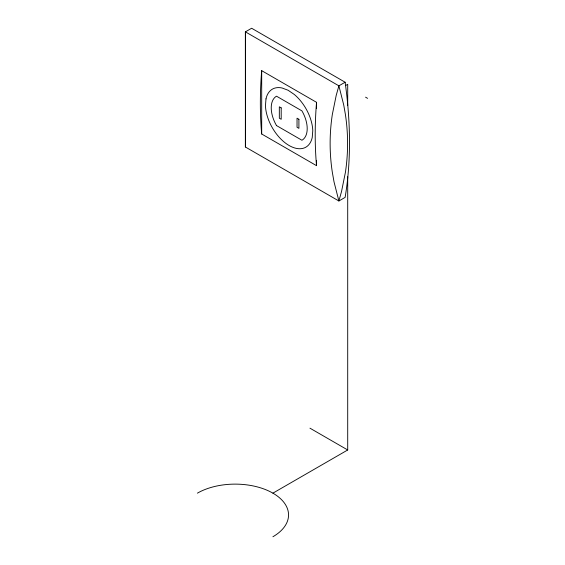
<?xml version="1.0" encoding="UTF-8"?>
<svg xmlns="http://www.w3.org/2000/svg" width="565" height="565" viewBox="0 0 565 565"><rect width="100%" height="100%" fill="white"/><g stroke="black" fill="none" stroke-linecap="round" stroke-linejoin="round"><path stroke-width="0.85" d="M245.394 147.006L245.422 122.118A286.843 0.883 89.9 0 0 245.422 64.318L245.394 31.852L251.63 28.25L345.123 82.229A406.058 234.44 60 0 1 345.123 197.39L338.894 200.992L245.394 147.006L245.372 114.568A288.983 0.89 89.9 0 1 245.372 56.768L245.394 31.852L338.894 85.831L343.718 104.928L345.406 114.526A288.983 235.958 0.4 0 1 345.413 172.325L341.543 191.471L338.894 200.992L334.028 181.895L332.326 172.297A286.843 234.207 0.4 0 1 332.326 114.497L336.217 95.344L338.894 85.831L345.123 82.229M316.541 108.487L316.541 102.329L261.694 70.66L261.447 73.57A406.058 234.44 -60 0 0 261.447 131.37L261.694 134.004L316.541 165.672L316.541 160.389M316.541 102.329L316.301 105.238A406.058 234.44 -60 0 0 316.301 163.045L316.541 165.672M345.434 85.647L347.708 84.34L347.708 105.464M197.404 493.153A53.392 30.828 0 0 1 272.909 493.153L347.708 449.973L347.708 176.774M365.562 97.173L367.596 98.345M276.426 125.529L301.936 140.254A25.439 14.69 60 0 0 301.936 110.874L276.497 96.191A25.439 14.69 60 0 0 276.497 125.564M309.952 428.171L347.708 449.973M261.694 70.66L261.694 134.004M272.909 493.153A53.392 30.828 0 0 1 272.909 536.75M265.995 98.868L265.451 105.669A33.497 19.337 60 0 0 287.027 144.202A33.497 19.337 60 0 0 312.233 137.464L312.784 130.663A33.497 19.337 60 0 0 294.266 94.447L288.108 90.259L282.02 87.978A33.497 19.337 60 0 0 265.995 98.868M281.201 107.908L279.329 106.827L279.329 118.205L281.201 119.279L281.201 107.908M298.906 119.279L297.035 118.205L297.035 127.273L298.906 128.347L298.906 119.279"/></g></svg>
